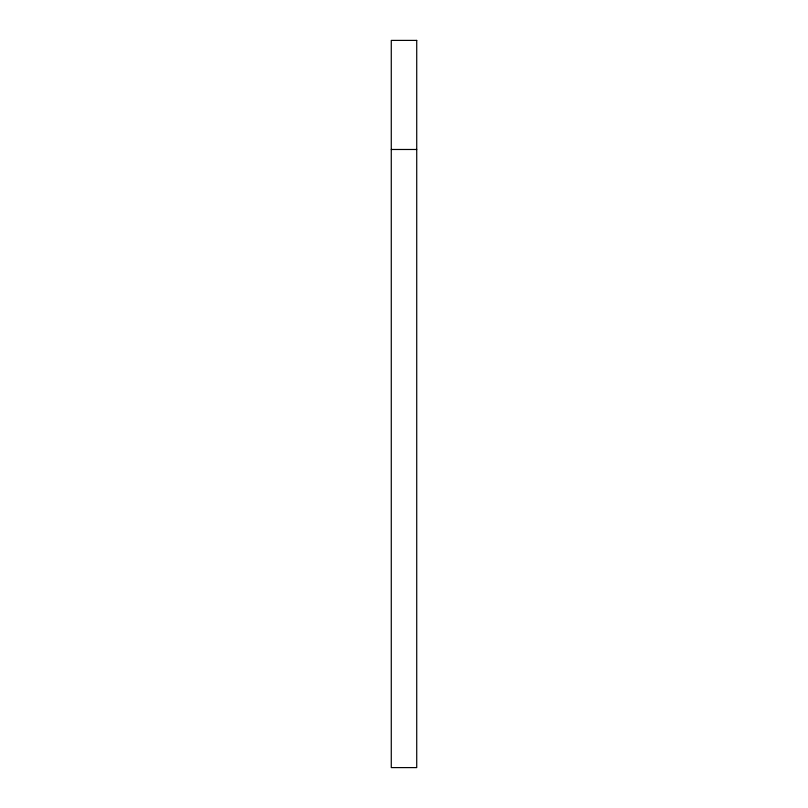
<?xml version="1.0" encoding="UTF-8"?>
<svg xmlns="http://www.w3.org/2000/svg" width="808" height="808" viewBox="0 0 808 808"><rect width="100%" height="100%" fill="white"/><g stroke="black" fill="none" stroke-linecap="round" stroke-linejoin="round"><path stroke-width="1.21" d="M391.274 149.48L416.726 149.48M416.726 40.4L391.274 40.4L391.274 767.6L416.726 767.6L416.726 40.4"/></g></svg>
